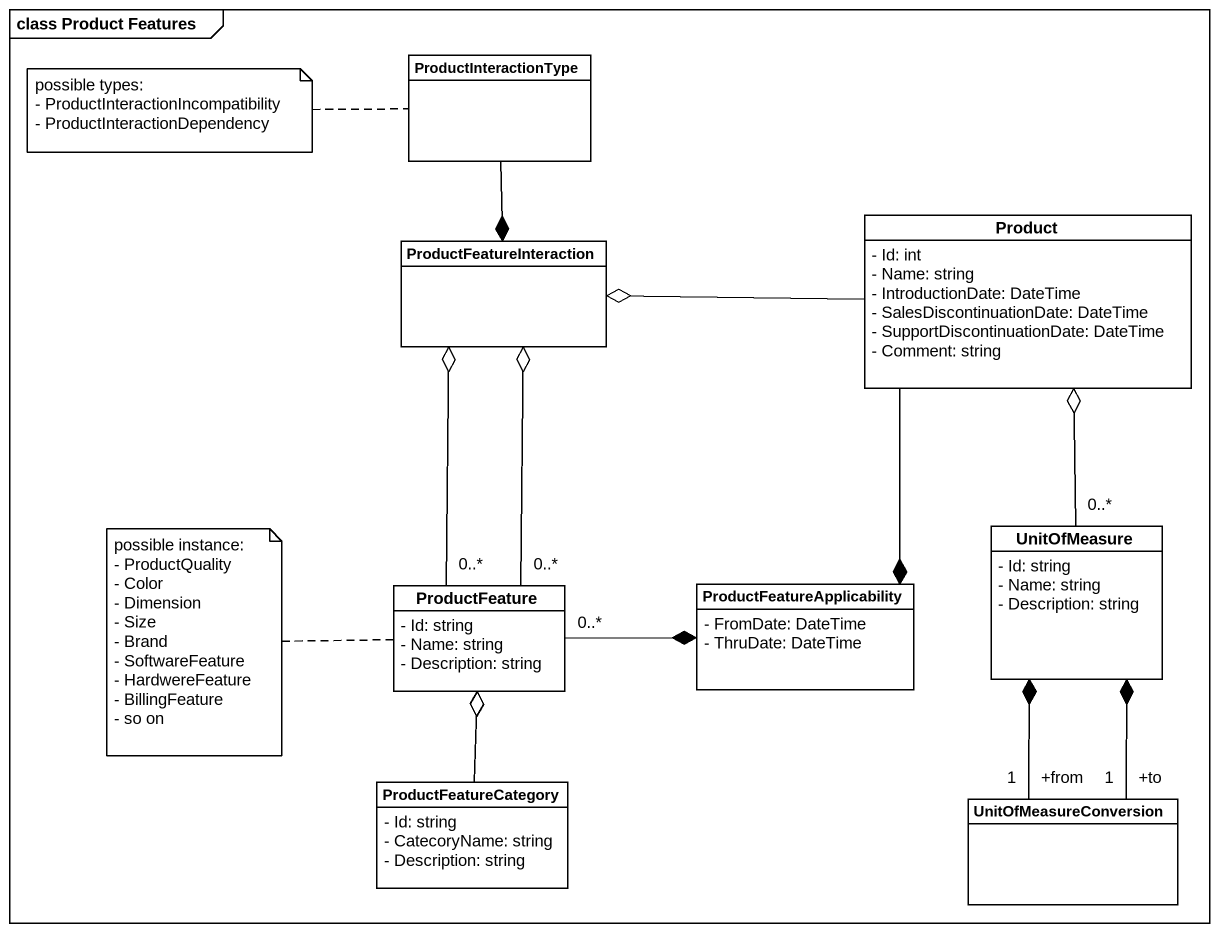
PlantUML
@startuml
mainframe class Product Features
hide circle
hide empty members
skinparam classAttributeIconSize 0
class ProductInteractionType
class ProductFeatureInteraction
class Product {
  - Id: int
  - Name: string
  - IntroductionDate: DateTime
  - SalesDiscontinuationDate: DateTime
  - SupportDiscontinuationDate: DateTime
  - Comment: string
}
class UnitOfMeasure {
  - Id: string
  - Name: string
  - Description: string
}
class ProductFeature {
  - Id: string
  - Name: string
  - Description: string
}
class ProductFeatureApplicability {
  - FromDate: DateTime
  - ThruDate: DateTime
}
class ProductFeatureCategory {
  - Id: string
  - CatecoryName: string
  - Description: string
}
class UnitOfMeasureConversion
ProductInteractionType --* ProductFeatureInteraction
Product -left-o ProductFeatureInteraction
Product --* ProductFeatureApplicability
UnitOfMeasure "0..*" -up-o Product
ProductFeature "0..*" -up-o ProductFeatureInteraction
ProductFeature "0..*" -up-o ProductFeatureInteraction
ProductFeature "0..*" -right-* ProductFeatureApplicability
ProductFeatureCategory -up-o ProductFeature
UnitOfMeasureConversion "+to\n1" -up-* UnitOfMeasure
UnitOfMeasureConversion "+from\n1" -up-* UnitOfMeasure
note left of ProductInteractionType
  possible types:
  - ProductInteractionIncompatibility
  - ProductInteractionDependency
end note
note left of ProductFeature
  possible instance:
  - ProductQuality
  - Color
  - Dimension
  - Size
  - Brand
  - SoftwareFeature
  - HardwereFeature
  - BillingFeature
  - so on
end note
@enduml
